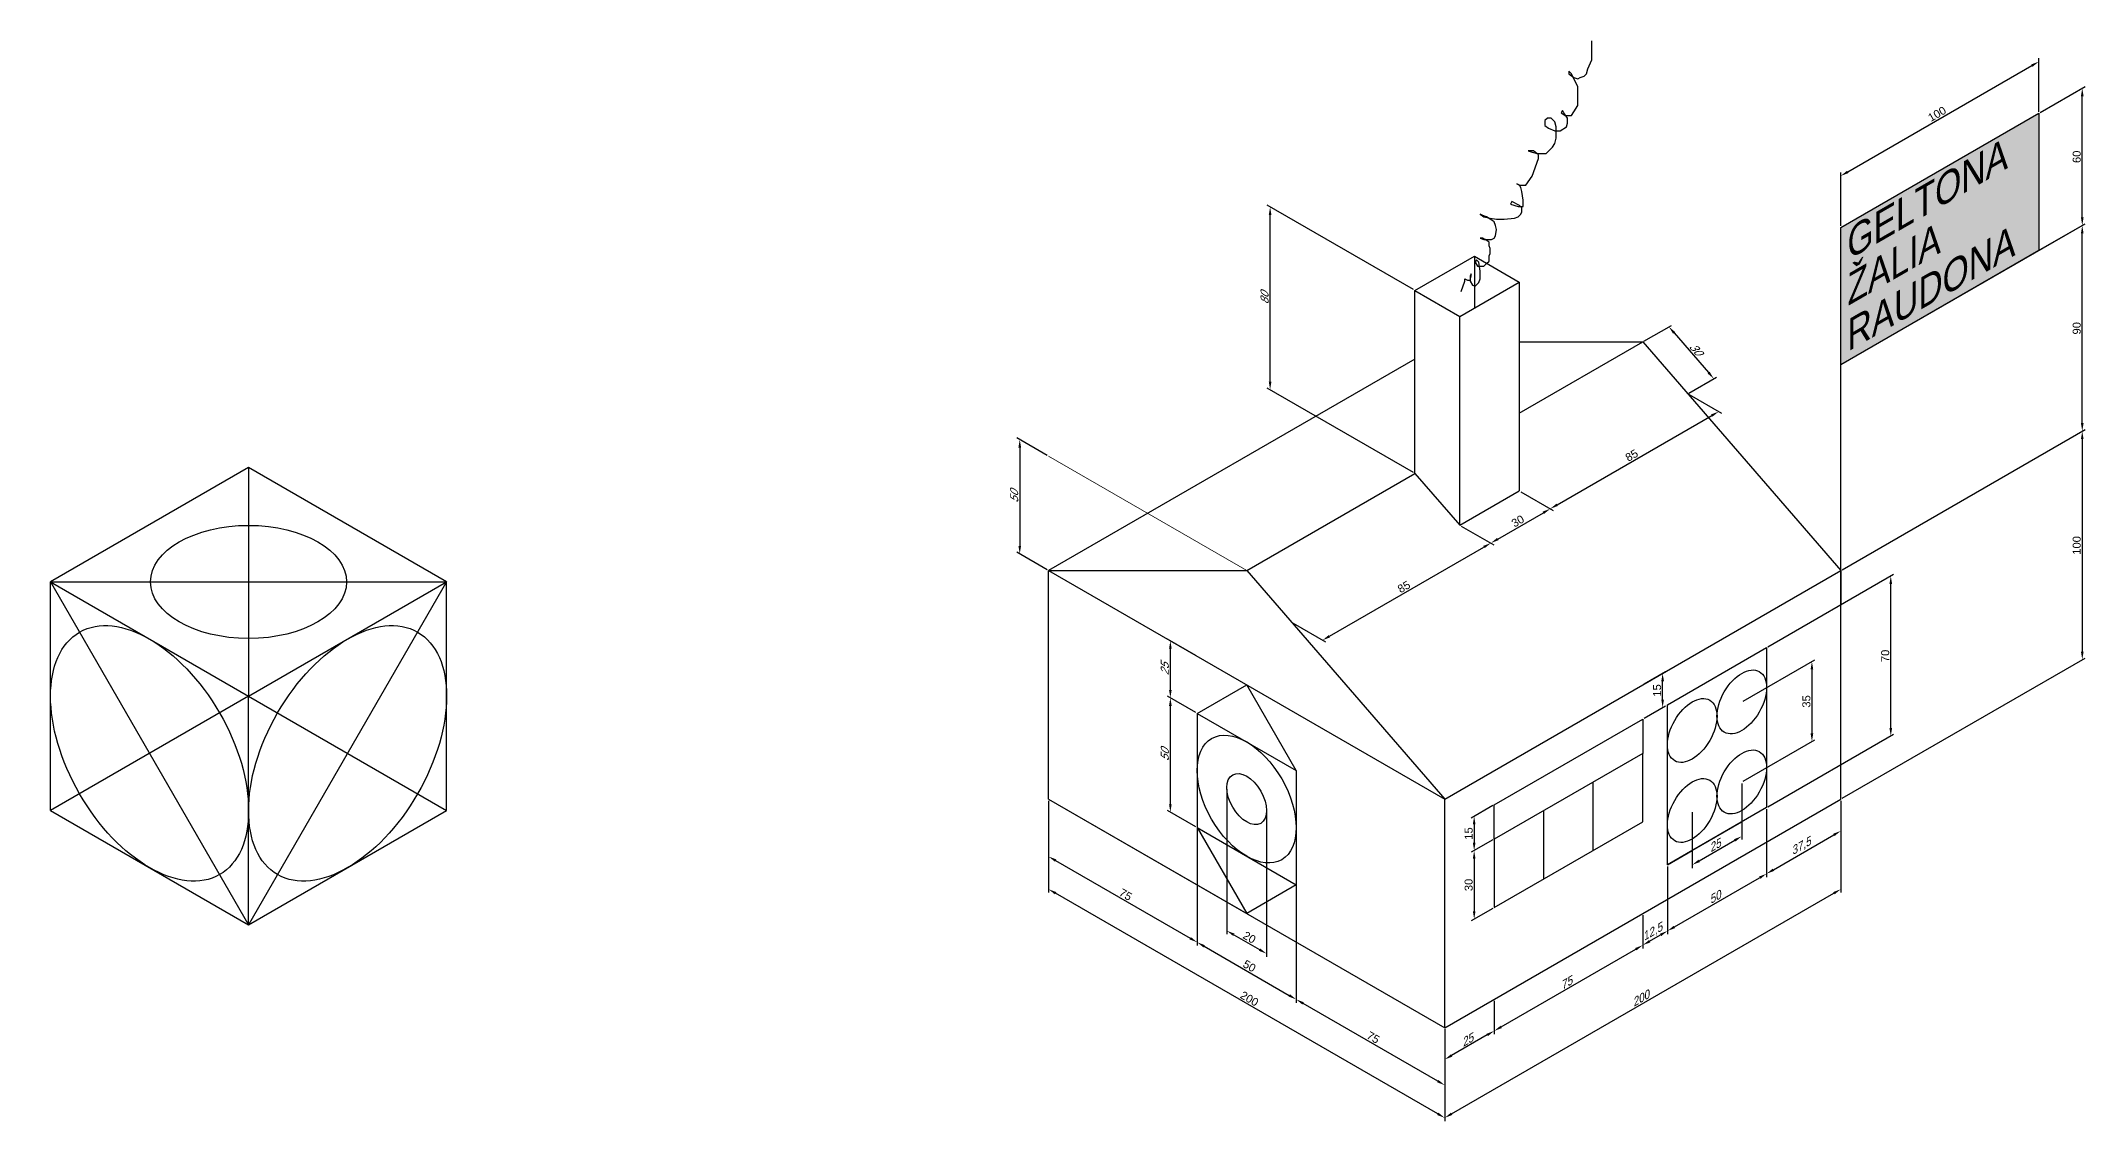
# Model space of a CAD drawing. Header units: millimetres. Extents: x -91 to 803, y -86 to 387.
import ezdxf

# ---------------------------------------------------------------- set-up
doc = ezdxf.new("R2010")
doc.units = ezdxf.units.MM
doc.layers.add('Matmenys', color=5, linetype='Continuous', lineweight=13)
doc.layers.add('Pagrindinis', color=7, linetype='Continuous', lineweight=30)
doc.styles.add('30', font='arial.ttf', dxfattribs={"oblique": 30})
doc.styles.get("Standard").update_dxf_attribs({"font": 'arial.ttf'})
doc.dimstyles.new('Stilius', dxfattribs={"dimtxt": 3.5, "dimasz": 3.5, "dimexe": 1.25, "dimexo": 0.625, "dimtad": 1, "dimtxsty": 'Standard', "dimcen": 2.5, "dimadec": 0, "dimazin": 0, "dimtfac": 1, "dimtmove": 0, "dimatfit": 3, "dimfxl": 1, "dimarcsym": 0})
doc.dimstyles.new('Stilius Oblique -30', dxfattribs={"dimtxt": 3.5, "dimasz": 3.5, "dimexe": 1.25, "dimexo": 0.625, "dimtad": 1, "dimtxsty": 'Standard', "dimcen": 2.5, "dimadec": 0, "dimazin": 0, "dimtfac": 1, "dimtmove": 0, "dimatfit": 3, "dimfxl": 1, "dimarcsym": 0})
doc.dimstyles.new('Stilius Oblique 30', dxfattribs={"dimtxt": 3.5, "dimasz": 3.5, "dimexe": 1.25, "dimexo": 0.625, "dimtad": 1, "dimtxsty": '30', "dimcen": 2.5, "dimadec": 0, "dimazin": 0, "dimtfac": 1, "dimtmove": 0, "dimatfit": 3, "dimfxl": 1, "dimarcsym": 0})

# ---------------------------------------------------------------- blocks, each defined once
blk = doc.blocks.new('*D1')
at = {"layer": 'Defpoints', "color": 0, "transparency": 16777216}
for p in [(349.87, 205), (337.24, 162.29), (349.87, 155)]:
    blk.add_point(p, dxfattribs=at)
at = {"layer": 'Matmenys', "color": 0, "lineweight": -2, "transparency": 16777216}
for p, q in [((349.25, 205.36), (335.99, 213.01)), ((337.24, 208.79), (337.24, 165.79)), ((349.25, 155.36), (335.99, 163.01))]:
    blk.add_line(p, q, dxfattribs=at)
at = {"layer": 'Matmenys', "color": 0, "transparency": 16777216}
for points in [[(336.66, 208.79), (337.83, 208.79), (337.24, 212.29)], [(336.66, 165.79), (337.83, 165.79), (337.24, 162.29)]]:
    blk.add_solid(points, dxfattribs=at)
at = {"layer": 'Matmenys', "color": 0, "transparency": 16777216, "insert": (334.83, 187.29), "char_height": 3.5, "attachment_point": 5, "rotation": 90, "style": '30'}
blk.add_mtext('50', dxfattribs=at)
blk = doc.blocks.new('*D2')
at = {"layer": 'Defpoints', "color": 0, "transparency": 16777216}
for p in [(446.73, 314.08), (510.09, 277.5), (510.09, 197.5)]:
    blk.add_point(p, dxfattribs=at)
at = {"layer": 'Matmenys', "color": 0, "lineweight": -2, "transparency": 16777216}
for p, q in [((509.46, 277.86), (445.48, 314.8)), ((446.73, 237.58), (446.73, 310.58)), ((509.46, 197.86), (445.48, 234.8))]:
    blk.add_line(p, q, dxfattribs=at)
at = {"layer": 'Matmenys', "color": 0, "transparency": 16777216}
for points in [[(446.15, 310.58), (447.31, 310.58), (446.73, 314.08)], [(446.15, 237.58), (447.31, 237.58), (446.73, 234.08)]]:
    blk.add_solid(points, dxfattribs=at)
at = {"layer": 'Matmenys', "color": 0, "transparency": 16777216, "insert": (444.32, 274.08), "char_height": 3.5, "attachment_point": 5, "rotation": 90, "style": '30'}
blk.add_mtext('80', dxfattribs=at)
blk = doc.blocks.new('*D3')
at = {"layer": 'Defpoints', "color": 0, "transparency": 16777216}
for p in [(555.71, 189.82), (569.25, 182.01), (529.73, 174.82)]:
    blk.add_point(p, dxfattribs=at)
at = {"layer": 'Matmenys', "color": 0, "lineweight": -2, "transparency": 16777216}
for p, q in [((556.33, 189.46), (570.5, 181.28)), ((546.3, 168.76), (566.22, 180.26)), ((530.35, 174.46), (544.52, 166.28))]:
    blk.add_line(p, q, dxfattribs=at)
at = {"layer": 'Matmenys', "color": 0, "transparency": 16777216}
for points in [[(565.92, 180.76), (566.51, 179.75), (569.25, 182.01)], [(546.01, 169.26), (546.59, 168.25), (543.27, 167.01)]]:
    blk.add_solid(points, dxfattribs=at)
at = {"layer": 'Matmenys', "color": 0, "transparency": 16777216, "insert": (555.05, 176.6), "char_height": 3.5, "attachment_point": 5, "rotation": 30}
blk.add_mtext('30', dxfattribs=at)
blk = doc.blocks.new('*D4')
at = {"layer": 'Defpoints', "color": 0, "transparency": 16777216}
for p in [(529.73, 174.82), (543.27, 167.01), (456.12, 132.32)]:
    blk.add_point(p, dxfattribs=at)
at = {"layer": 'Matmenys', "color": 0, "lineweight": -2, "transparency": 16777216}
for p, q in [((530.35, 174.46), (544.52, 166.28)), ((472.68, 126.26), (540.23, 165.26)), ((456.74, 131.96), (470.9, 123.78))]:
    blk.add_line(p, q, dxfattribs=at)
at = {"layer": 'Matmenys', "color": 0, "transparency": 16777216}
for points in [[(539.94, 165.76), (540.53, 164.75), (543.27, 167.01)], [(472.39, 126.76), (472.98, 125.75), (469.65, 124.51)]]:
    blk.add_solid(points, dxfattribs=at)
at = {"layer": 'Matmenys', "color": 0, "transparency": 16777216, "insert": (505.25, 147.85), "char_height": 3.5, "attachment_point": 5, "rotation": 30}
blk.add_mtext('85', dxfattribs=at)
blk = doc.blocks.new('*D5')
at = {"layer": 'Defpoints', "color": 0, "transparency": 16777216}
for p in [(629.32, 232.32), (642.86, 224.51), (555.71, 189.82)]:
    blk.add_point(p, dxfattribs=at)
at = {"layer": 'Matmenys', "color": 0, "lineweight": -2, "transparency": 16777216}
for p, q in [((629.95, 231.96), (644.11, 223.78)), ((572.28, 183.76), (639.83, 222.76)), ((556.33, 189.46), (570.5, 181.28))]:
    blk.add_line(p, q, dxfattribs=at)
at = {"layer": 'Matmenys', "color": 0, "transparency": 16777216}
for points in [[(639.54, 223.26), (640.12, 222.25), (642.86, 224.51)], [(571.99, 184.26), (572.57, 183.25), (569.25, 182.01)]]:
    blk.add_solid(points, dxfattribs=at)
at = {"layer": 'Matmenys', "color": 0, "transparency": 16777216, "insert": (604.85, 205.35), "char_height": 3.5, "attachment_point": 5, "rotation": 30}
blk.add_mtext('85', dxfattribs=at)
blk = doc.blocks.new('*D6')
at = {"layer": 'Defpoints', "color": 0, "transparency": 16777216}
for p in [(609.68, 255), (640.76, 238.93), (629.32, 232.32)]:
    blk.add_point(p, dxfattribs=at)
at = {"layer": 'Matmenys', "color": 0, "lineweight": -2, "transparency": 16777216}
for p, q in [((610.23, 255.32), (622.23, 262.24)), ((623.42, 258.96), (638.47, 241.57)), ((629.87, 232.64), (641.87, 239.56))]:
    blk.add_line(p, q, dxfattribs=at)
at = {"layer": 'Matmenys', "color": 0, "transparency": 16777216}
for points in [[(623.86, 259.34), (622.97, 258.58), (621.12, 261.61)], [(638.91, 241.96), (638.03, 241.19), (640.76, 238.93)]]:
    blk.add_solid(points, dxfattribs=at)
at = {"layer": 'Matmenys', "color": 0, "transparency": 16777216, "insert": (632.77, 251.85), "char_height": 3.5, "attachment_point": 5, "rotation": 310.89339, "style": '30'}
blk.add_mtext('30', dxfattribs=at)
blk = doc.blocks.new('*D7')
at = {"layer": 'Defpoints', "color": 0, "transparency": 16777216}
for p in [(801.89, 305.97), (696.28, 245), (696.28, 155)]:
    blk.add_point(p, dxfattribs=at)
at = {"layer": 'Matmenys', "color": 0, "lineweight": -2, "transparency": 16777216}
for p, q in [((696.91, 245.36), (803.14, 306.69)), ((801.89, 219.47), (801.89, 302.47)), ((696.91, 155.36), (803.14, 216.69))]:
    blk.add_line(p, q, dxfattribs=at)
at = {"layer": 'Matmenys', "color": 0, "transparency": 16777216}
for points in [[(801.31, 302.47), (802.47, 302.47), (801.89, 305.97)], [(801.31, 219.47), (802.47, 219.47), (801.89, 215.97)]]:
    blk.add_solid(points, dxfattribs=at)
at = {"layer": 'Matmenys', "color": 0, "transparency": 16777216, "insert": (799.48, 260.97), "char_height": 3.5, "attachment_point": 5, "rotation": 90}
blk.add_mtext('90', dxfattribs=at)
blk = doc.blocks.new('*D8')
at = {"layer": 'Defpoints', "color": 0, "transparency": 16777216}
for p in [(801.89, 365.97), (782.89, 355), (782.89, 295)]:
    blk.add_point(p, dxfattribs=at)
at = {"layer": 'Matmenys', "color": 0, "lineweight": -2, "transparency": 16777216}
for p, q in [((783.51, 355.36), (803.14, 366.69)), ((801.89, 309.47), (801.89, 362.47)), ((783.51, 295.36), (803.14, 306.69))]:
    blk.add_line(p, q, dxfattribs=at)
at = {"layer": 'Matmenys', "color": 0, "transparency": 16777216}
for points in [[(801.31, 362.47), (802.47, 362.47), (801.89, 365.97)], [(801.31, 309.47), (802.47, 309.47), (801.89, 305.97)]]:
    blk.add_solid(points, dxfattribs=at)
at = {"layer": 'Matmenys', "color": 0, "transparency": 16777216, "insert": (799.48, 335.97), "char_height": 3.5, "attachment_point": 5, "rotation": 90}
blk.add_mtext('60', dxfattribs=at)
blk = doc.blocks.new('*D9')
at = {"layer": 'Defpoints', "color": 0, "transparency": 16777216}
for p in [(782.89, 377.62), (782.89, 355), (696.28, 305)]:
    blk.add_point(p, dxfattribs=at)
at = {"layer": 'Matmenys', "color": 0, "lineweight": -2, "transparency": 16777216}
for p, q in [((699.32, 329.37), (779.86, 375.87)), ((782.89, 355.72), (782.89, 379.07)), ((696.28, 305.72), (696.28, 329.07))]:
    blk.add_line(p, q, dxfattribs=at)
at = {"layer": 'Matmenys', "color": 0, "transparency": 16777216}
for points in [[(779.56, 376.38), (780.15, 375.37), (782.89, 377.62)], [(699.02, 329.88), (699.61, 328.87), (696.28, 327.62)]]:
    blk.add_solid(points, dxfattribs=at)
at = {"layer": 'Matmenys', "color": 0, "transparency": 16777216, "insert": (738.38, 354.71), "char_height": 3.5, "attachment_point": 5, "rotation": 30}
blk.add_mtext('100', dxfattribs=at)
blk = doc.blocks.new('*D10')
at = {"layer": 'Defpoints', "color": 0, "transparency": 16777216}
for p in [(696.28, 155), (801.89, 115.97), (696.28, 55)]:
    blk.add_point(p, dxfattribs=at)
at = {"layer": 'Matmenys', "color": 0, "lineweight": -2, "transparency": 16777216}
for p, q in [((696.91, 155.36), (803.14, 216.69)), ((801.89, 212.47), (801.89, 119.47)), ((696.91, 55.36), (803.14, 116.69))]:
    blk.add_line(p, q, dxfattribs=at)
at = {"layer": 'Matmenys', "color": 0, "transparency": 16777216}
for points in [[(801.31, 212.47), (802.47, 212.47), (801.89, 215.97)], [(801.31, 119.47), (802.47, 119.47), (801.89, 115.97)]]:
    blk.add_solid(points, dxfattribs=at)
at = {"layer": 'Matmenys', "color": 0, "transparency": 16777216, "insert": (799.48, 165.97), "char_height": 3.5, "attachment_point": 5, "rotation": 90}
blk.add_mtext('100', dxfattribs=at)
blk = doc.blocks.new('*D11')
at = {"layer": 'Defpoints', "color": 0, "transparency": 16777216}
for p in [(718.15, 152.63), (663.81, 121.25), (663.81, 51.25)]:
    blk.add_point(p, dxfattribs=at)
at = {"layer": 'Matmenys', "color": 0, "lineweight": -2, "transparency": 16777216}
for p, q in [((664.43, 121.61), (719.4, 153.35)), ((718.15, 86.13), (718.15, 149.13)), ((664.43, 51.61), (719.4, 83.35))]:
    blk.add_line(p, q, dxfattribs=at)
at = {"layer": 'Matmenys', "color": 0, "transparency": 16777216}
for points in [[(717.57, 149.13), (718.74, 149.13), (718.15, 152.63)], [(717.57, 86.13), (718.74, 86.13), (718.15, 82.63)]]:
    blk.add_solid(points, dxfattribs=at)
at = {"layer": 'Matmenys', "color": 0, "transparency": 16777216, "insert": (715.74, 117.63), "char_height": 3.5, "attachment_point": 5, "rotation": 90}
blk.add_mtext('70', dxfattribs=at)
blk = doc.blocks.new('*D12')
at = {"layer": 'Defpoints', "color": 0, "transparency": 16777216}
for p in [(652.98, 97.5), (683.67, 80.22), (652.98, 62.5)]:
    blk.add_point(p, dxfattribs=at)
at = {"layer": 'Matmenys', "color": 0, "lineweight": -2, "transparency": 16777216}
for p, q in [((653.61, 97.86), (684.92, 115.94)), ((683.67, 111.72), (683.67, 83.72)), ((653.61, 62.86), (684.92, 80.94))]:
    blk.add_line(p, q, dxfattribs=at)
at = {"layer": 'Matmenys', "color": 0, "transparency": 16777216}
for points in [[(683.09, 111.72), (684.25, 111.72), (683.67, 115.22)], [(683.09, 83.72), (684.25, 83.72), (683.67, 80.22)]]:
    blk.add_solid(points, dxfattribs=at)
at = {"layer": 'Matmenys', "color": 0, "transparency": 16777216, "insert": (681.26, 97.72), "char_height": 3.5, "attachment_point": 5, "rotation": 90}
blk.add_mtext('35', dxfattribs=at)
blk = doc.blocks.new('*D13')
at = {"layer": 'Defpoints', "color": 0, "transparency": 16777216}
for p in [(618.38, 110.02), (609.68, 105), (609.68, 90)]:
    blk.add_point(p, dxfattribs=at)
at = {"layer": 'Matmenys', "color": 0, "lineweight": -2, "transparency": 16777216}
for p, q in [((610.31, 105.36), (619.63, 110.75)), ((618.38, 98.52), (618.38, 106.52)), ((610.31, 90.36), (619.63, 95.75))]:
    blk.add_line(p, q, dxfattribs=at)
at = {"layer": 'Matmenys', "color": 0, "transparency": 16777216}
for points in [[(617.8, 106.52), (618.97, 106.52), (618.38, 110.02)], [(617.8, 98.52), (618.97, 98.52), (618.38, 95.02)]]:
    blk.add_solid(points, dxfattribs=at)
at = {"layer": 'Matmenys', "color": 0, "transparency": 16777216, "insert": (615.97, 102.52), "char_height": 3.5, "attachment_point": 5, "rotation": 90}
blk.add_mtext('15', dxfattribs=at)
blk = doc.blocks.new('*D15')
at = {"layer": 'Defpoints', "color": 0, "transparency": 16777216}
for p in [(544.73, -32.5), (523.08, -45), (523.08, -58.92)]:
    blk.add_point(p, dxfattribs=at)
at = {"layer": 'Matmenys', "color": 0, "lineweight": -2, "transparency": 16777216}
for p, q in [((544.73, -33.22), (544.73, -47.86)), ((523.08, -45.72), (523.08, -60.36)), ((541.7, -48.17), (526.11, -57.17))]:
    blk.add_line(p, q, dxfattribs=at)
at = {"layer": 'Matmenys', "color": 0, "transparency": 16777216}
for points in [[(541.41, -47.67), (541.99, -48.68), (544.73, -46.42)], [(525.82, -56.67), (526.4, -57.68), (523.08, -58.92)]]:
    blk.add_solid(points, dxfattribs=at)
at = {"layer": 'Matmenys', "color": 0, "transparency": 16777216, "insert": (532.7, -50.58), "char_height": 3.5, "attachment_point": 5, "rotation": 30, "style": '30'}
blk.add_mtext('25', dxfattribs=at)
blk = doc.blocks.new('*D16')
at = {"layer": 'Defpoints', "color": 0, "transparency": 16777216}
for p in [(609.68, 5), (609.68, -8.92), (544.73, -32.5)]:
    blk.add_point(p, dxfattribs=at)
at = {"layer": 'Matmenys', "color": 0, "lineweight": -2, "transparency": 16777216}
for p, q in [((609.68, 4.28), (609.68, -10.36)), ((547.76, -44.67), (606.65, -10.67)), ((544.73, -33.22), (544.73, -47.86))]:
    blk.add_line(p, q, dxfattribs=at)
at = {"layer": 'Matmenys', "color": 0, "transparency": 16777216}
for points in [[(606.36, -10.17), (606.94, -11.18), (609.68, -8.92)], [(547.47, -44.17), (548.05, -45.18), (544.73, -46.42)]]:
    blk.add_solid(points, dxfattribs=at)
at = {"layer": 'Matmenys', "color": 0, "transparency": 16777216, "insert": (576, -25.59), "char_height": 3.5, "attachment_point": 5, "rotation": 30, "style": '30'}
blk.add_mtext('75', dxfattribs=at)
blk = doc.blocks.new('*D17')
at = {"layer": 'Defpoints', "color": 0, "transparency": 16777216}
for p in [(620.51, 11.25), (609.68, 5), (620.51, -2.67)]:
    blk.add_point(p, dxfattribs=at)
at = {"layer": 'Matmenys', "color": 0, "lineweight": -2, "transparency": 16777216}
for p, q in [((620.51, 10.53), (620.51, -4.11)), ((609.68, 4.28), (609.68, -10.36)), ((612.71, -7.17), (617.48, -4.42))]:
    blk.add_line(p, q, dxfattribs=at)
at = {"layer": 'Matmenys', "color": 0, "transparency": 16777216}
for points in [[(612.42, -6.67), (613, -7.68), (609.68, -8.92)], [(617.18, -3.92), (617.77, -4.93), (620.51, -2.67)]]:
    blk.add_solid(points, dxfattribs=at)
at = {"layer": 'Matmenys', "color": 0, "transparency": 16777216, "insert": (613.73, -3.43), "char_height": 3.5, "attachment_point": 5, "rotation": 30, "style": '30'}
blk.add_mtext('12,5', dxfattribs=at)
blk = doc.blocks.new('*D18')
at = {"layer": 'Defpoints', "color": 0, "transparency": 16777216}
for p in [(663.81, 51.25), (620.51, 26.25), (663.81, 22.33)]:
    blk.add_point(p, dxfattribs=at)
at = {"layer": 'Matmenys', "color": 0, "lineweight": -2, "transparency": 16777216}
for p, q in [((663.81, 50.53), (663.81, 20.89)), ((620.51, 25.53), (620.51, -4.11)), ((623.54, -0.92), (660.78, 20.58))]:
    blk.add_line(p, q, dxfattribs=at)
at = {"layer": 'Matmenys', "color": 0, "transparency": 16777216}
for points in [[(660.49, 21.08), (661.07, 20.07), (663.81, 22.33)], [(623.25, -0.42), (623.83, -1.43), (620.51, -2.67)]]:
    blk.add_solid(points, dxfattribs=at)
at = {"layer": 'Matmenys', "color": 0, "transparency": 16777216, "insert": (640.95, 11.92), "char_height": 3.5, "attachment_point": 5, "rotation": 30, "style": '30'}
blk.add_mtext('50', dxfattribs=at)
blk = doc.blocks.new('*D19')
at = {"layer": 'Defpoints', "color": 0, "transparency": 16777216}
for p in [(696.28, 55), (663.81, 36.25), (696.28, 41.08)]:
    blk.add_point(p, dxfattribs=at)
at = {"layer": 'Matmenys', "color": 0, "lineweight": -2, "transparency": 16777216}
for p, q in [((696.28, 54.28), (696.28, 39.64)), ((666.84, 24.08), (693.25, 39.33)), ((663.81, 35.53), (663.81, 20.89))]:
    blk.add_line(p, q, dxfattribs=at)
at = {"layer": 'Matmenys', "color": 0, "transparency": 16777216}
for points in [[(692.96, 39.83), (693.55, 38.82), (696.28, 41.08)], [(666.55, 24.58), (667.13, 23.57), (663.81, 22.33)]]:
    blk.add_solid(points, dxfattribs=at)
at = {"layer": 'Matmenys', "color": 0, "transparency": 16777216, "insert": (678.68, 34.07), "char_height": 3.5, "attachment_point": 5, "rotation": 30, "style": '30'}
blk.add_mtext('37,5', dxfattribs=at)
blk = doc.blocks.new('*D20')
at = {"layer": 'Defpoints', "color": 0, "transparency": 16777216}
for p in [(544.73, 37.5), (535.97, 2.44), (544.73, 7.5)]:
    blk.add_point(p, dxfattribs=at)
at = {"layer": 'Matmenys', "color": 0, "lineweight": -2, "transparency": 16777216}
for p, q in [((544.1, 37.14), (534.72, 31.72)), ((535.97, 28.94), (535.97, 5.94)), ((544.1, 7.14), (534.72, 1.72))]:
    blk.add_line(p, q, dxfattribs=at)
at = {"layer": 'Matmenys', "color": 0, "transparency": 16777216}
for points in [[(535.39, 28.94), (536.55, 28.94), (535.97, 32.44)], [(535.39, 5.94), (536.55, 5.94), (535.97, 2.44)]]:
    blk.add_solid(points, dxfattribs=at)
at = {"layer": 'Matmenys', "color": 0, "transparency": 16777216, "insert": (533.56, 17.44), "char_height": 3.5, "attachment_point": 5, "rotation": 90}
blk.add_mtext('30', dxfattribs=at)
blk = doc.blocks.new('*D21')
at = {"layer": 'Defpoints', "color": 0, "transparency": 16777216}
for p in [(544.73, 52.5), (544.73, 37.5), (535.97, 32.44)]:
    blk.add_point(p, dxfattribs=at)
at = {"layer": 'Matmenys', "color": 0, "lineweight": -2, "transparency": 16777216}
for p, q in [((544.1, 52.14), (534.72, 46.72)), ((544.1, 37.14), (534.72, 31.72)), ((535.97, 43.94), (535.97, 35.94))]:
    blk.add_line(p, q, dxfattribs=at)
at = {"layer": 'Matmenys', "color": 0, "transparency": 16777216}
for points in [[(535.39, 43.94), (536.55, 43.94), (535.97, 47.44)], [(535.39, 35.94), (536.55, 35.94), (535.97, 32.44)]]:
    blk.add_solid(points, dxfattribs=at)
at = {"layer": 'Matmenys', "color": 0, "transparency": 16777216, "insert": (533.56, 39.94), "char_height": 3.5, "attachment_point": 5, "rotation": 90}
blk.add_mtext('15', dxfattribs=at)
blk = doc.blocks.new('*D22')
at = {"layer": 'Defpoints', "color": 0, "transparency": 16777216}
for p in [(652.98, 62.5), (631.33, 50), (652.98, 38.72)]:
    blk.add_point(p, dxfattribs=at)
at = {"layer": 'Matmenys', "color": 0, "lineweight": -2, "transparency": 16777216}
for p, q in [((652.98, 61.78), (652.98, 37.27)), ((631.33, 49.28), (631.33, 24.77)), ((634.36, 27.97), (649.95, 36.97))]:
    blk.add_line(p, q, dxfattribs=at)
at = {"layer": 'Matmenys', "color": 0, "transparency": 16777216}
for points in [[(649.66, 37.47), (650.24, 36.46), (652.98, 38.72)], [(634.07, 28.47), (634.66, 27.46), (631.33, 26.22)]]:
    blk.add_solid(points, dxfattribs=at)
at = {"layer": 'Matmenys', "color": 0, "transparency": 16777216, "insert": (640.95, 34.56), "char_height": 3.5, "attachment_point": 5, "rotation": 30, "style": '30'}
blk.add_mtext('25', dxfattribs=at)
blk = doc.blocks.new('*D23')
at = {"layer": 'Defpoints', "color": 0, "transparency": 16777216}
for p in [(696.28, 55), (696.28, 15.56), (523.08, -45)]:
    blk.add_point(p, dxfattribs=at)
at = {"layer": 'Matmenys', "color": 0, "lineweight": -2, "transparency": 16777216}
for p, q in [((696.28, 54.28), (696.28, 14.12)), ((526.11, -82.69), (693.25, 13.81)), ((523.08, -45.72), (523.08, -85.88))]:
    blk.add_line(p, q, dxfattribs=at)
at = {"layer": 'Matmenys', "color": 0, "transparency": 16777216}
for points in [[(692.96, 14.31), (693.55, 13.3), (696.28, 15.56)], [(525.82, -82.19), (526.4, -83.2), (523.08, -84.44)]]:
    blk.add_solid(points, dxfattribs=at)
at = {"layer": 'Matmenys', "color": 0, "transparency": 16777216, "insert": (608.48, -32.35), "char_height": 3.5, "attachment_point": 5, "rotation": 30, "style": '30'}
blk.add_mtext('200', dxfattribs=at)
blk = doc.blocks.new('*D24')
at = {"layer": 'Defpoints', "color": 0, "transparency": 16777216}
for p in [(349.87, 55), (414.83, 17.5), (414.83, -7.63)]:
    blk.add_point(p, dxfattribs=at)
at = {"layer": 'Matmenys', "color": 0, "lineweight": -2, "transparency": 16777216}
for p, q in [((349.87, 54.28), (349.87, 28.42)), ((352.91, 28.12), (411.8, -5.88)), ((414.83, 16.78), (414.83, -9.08))]:
    blk.add_line(p, q, dxfattribs=at)
at = {"layer": 'Matmenys', "color": 0, "transparency": 16777216}
for points in [[(353.2, 28.62), (352.61, 27.61), (349.87, 29.87)], [(412.09, -5.38), (411.5, -6.39), (414.83, -7.63)]]:
    blk.add_solid(points, dxfattribs=at)
at = {"layer": 'Matmenys', "color": 0, "transparency": 16777216, "insert": (383.55, 13.2), "char_height": 3.5, "attachment_point": 5, "rotation": 330}
blk.add_mtext('75', dxfattribs=at)
blk = doc.blocks.new('*D25')
at = {"layer": 'Defpoints', "color": 0, "transparency": 16777216}
for p in [(458.13, -7.5), (458.13, -32.63), (523.08, -45)]:
    blk.add_point(p, dxfattribs=at)
at = {"layer": 'Matmenys', "color": 0, "lineweight": -2, "transparency": 16777216}
for p, q in [((458.13, -8.22), (458.13, -34.08)), ((520.05, -68.38), (461.16, -34.38)), ((523.08, -45.72), (523.08, -71.58))]:
    blk.add_line(p, q, dxfattribs=at)
at = {"layer": 'Matmenys', "color": 0, "transparency": 16777216}
for points in [[(461.45, -33.88), (460.87, -34.89), (458.13, -32.63)], [(520.34, -67.88), (519.76, -68.89), (523.08, -70.13)]]:
    blk.add_solid(points, dxfattribs=at)
at = {"layer": 'Matmenys', "color": 0, "transparency": 16777216, "insert": (491.81, -49.3), "char_height": 3.5, "attachment_point": 5, "rotation": 330}
blk.add_mtext('75', dxfattribs=at)
blk = doc.blocks.new('*D26')
at = {"layer": 'Defpoints', "color": 0, "transparency": 16777216}
for p in [(414.83, 67.5), (458.13, 42.5), (458.13, -32.63)]:
    blk.add_point(p, dxfattribs=at)
at = {"layer": 'Matmenys', "color": 0, "lineweight": -2, "transparency": 16777216}
for p, q in [((414.83, 66.78), (414.83, -9.08)), ((458.13, 41.78), (458.13, -34.08)), ((417.86, -9.38), (455.1, -30.88))]:
    blk.add_line(p, q, dxfattribs=at)
at = {"layer": 'Matmenys', "color": 0, "transparency": 16777216}
for points in [[(418.15, -8.88), (417.57, -9.89), (414.83, -7.63)], [(455.39, -30.38), (454.8, -31.39), (458.13, -32.63)]]:
    blk.add_solid(points, dxfattribs=at)
at = {"layer": 'Matmenys', "color": 0, "transparency": 16777216, "insert": (437.68, -18.04), "char_height": 3.5, "attachment_point": 5, "rotation": 330}
blk.add_mtext('50', dxfattribs=at)
blk = doc.blocks.new('*D27')
at = {"layer": 'Defpoints', "color": 0, "transparency": 16777216}
for p in [(427.82, 60), (445.14, 50), (445.14, -12.61)]:
    blk.add_point(p, dxfattribs=at)
at = {"layer": 'Matmenys', "color": 0, "lineweight": -2, "transparency": 16777216}
for p, q in [((427.82, 59.28), (427.82, -4.05)), ((445.14, 49.28), (445.14, -14.05)), ((430.85, -4.36), (442.11, -10.86))]:
    blk.add_line(p, q, dxfattribs=at)
at = {"layer": 'Matmenys', "color": 0, "transparency": 16777216}
for points in [[(431.14, -3.85), (430.56, -4.86), (427.82, -2.61)], [(442.4, -10.35), (441.81, -11.36), (445.14, -12.61)]]:
    blk.add_solid(points, dxfattribs=at)
at = {"layer": 'Matmenys', "color": 0, "transparency": 16777216, "insert": (437.68, -5.52), "char_height": 3.5, "attachment_point": 5, "rotation": 330}
blk.add_mtext('20', dxfattribs=at)
blk = doc.blocks.new('*D28')
at = {"layer": 'Defpoints', "color": 0, "transparency": 16777216}
for p in [(403.1, 99.27), (414.83, 92.5), (414.83, 42.5)]:
    blk.add_point(p, dxfattribs=at)
at = {"layer": 'Matmenys', "color": 0, "lineweight": -2, "transparency": 16777216}
for p, q in [((414.2, 92.86), (401.85, 99.99)), ((403.1, 52.77), (403.1, 95.77)), ((414.2, 42.86), (401.85, 49.99))]:
    blk.add_line(p, q, dxfattribs=at)
at = {"layer": 'Matmenys', "color": 0, "transparency": 16777216}
for points in [[(402.52, 95.77), (403.69, 95.77), (403.1, 99.27)], [(402.52, 52.77), (403.69, 52.77), (403.1, 49.27)]]:
    blk.add_solid(points, dxfattribs=at)
at = {"layer": 'Matmenys', "color": 0, "transparency": 16777216, "insert": (400.69, 74.27), "char_height": 3.5, "attachment_point": 5, "rotation": 90, "style": '30'}
blk.add_mtext('50', dxfattribs=at)
blk = doc.blocks.new('*D29')
at = {"layer": 'Defpoints', "color": 0, "transparency": 16777216}
for p in [(403.1, 124.27), (414.83, 117.5), (414.83, 92.5)]:
    blk.add_point(p, dxfattribs=at)
at = {"layer": 'Matmenys', "color": 0, "lineweight": -2, "transparency": 16777216}
for p, q in [((414.2, 117.86), (401.85, 124.99)), ((403.1, 102.77), (403.1, 120.77)), ((414.2, 92.86), (401.85, 99.99))]:
    blk.add_line(p, q, dxfattribs=at)
at = {"layer": 'Matmenys', "color": 0, "transparency": 16777216}
for points in [[(402.52, 120.77), (403.69, 120.77), (403.1, 124.27)], [(402.52, 102.77), (403.69, 102.77), (403.1, 99.27)]]:
    blk.add_solid(points, dxfattribs=at)
at = {"layer": 'Matmenys', "color": 0, "transparency": 16777216, "insert": (400.69, 111.77), "char_height": 3.5, "attachment_point": 5, "rotation": 90, "style": '30'}
blk.add_mtext('25', dxfattribs=at)
blk = doc.blocks.new('*D30')
at = {"layer": 'Defpoints', "color": 0, "transparency": 16777216}
for p in [(349.87, 55), (349.87, 15.56), (523.08, -45)]:
    blk.add_point(p, dxfattribs=at)
at = {"layer": 'Matmenys', "color": 0, "lineweight": -2, "transparency": 16777216}
for p, q in [((349.87, 54.28), (349.87, 14.12)), ((520.05, -82.69), (352.91, 13.81)), ((523.08, -45.72), (523.08, -85.88))]:
    blk.add_line(p, q, dxfattribs=at)
at = {"layer": 'Matmenys', "color": 0, "transparency": 16777216}
for points in [[(353.2, 14.31), (352.61, 13.3), (349.87, 15.56)], [(520.34, -82.19), (519.76, -83.2), (523.08, -84.44)]]:
    blk.add_solid(points, dxfattribs=at)
at = {"layer": 'Matmenys', "color": 0, "transparency": 16777216, "insert": (437.68, -32.35), "char_height": 3.5, "attachment_point": 5, "rotation": 330}
blk.add_mtext('200', dxfattribs=at)

msp = doc.modelspace()

# ---------------------------------------------------------------- hatches: boundary and pattern name
at = {"layer": 'Pagrindinis', "true_color": 0xf1eb1f}
h = msp.add_hatch(color=2, dxfattribs=at)
h.dxf.hatch_style = 1
h.paths.add_polyline_path([(782.887, 335), (782.887, 355), (696.284, 305), (696.284, 285)])
at = {"layer": 'Pagrindinis', "true_color": 0x136734}
h = msp.add_hatch(color=116, dxfattribs=at)
h.dxf.hatch_style = 1
h.paths.add_polyline_path([(782.887, 315), (782.887, 335), (696.284, 285), (696.284, 265)])
at = {"layer": 'Pagrindinis', "true_color": 0xed1f24}
h = msp.add_hatch(color=240, dxfattribs=at)
h.dxf.hatch_style = 1
h.paths.add_polyline_path([(782.887, 295), (782.887, 315), (696.284, 265), (696.284, 245)])

# ---------------------------------------------------------------- linework, layer by layer
at = {"layer": 'Matmenys'}
msp.add_line((436.477, 155), (349.874, 205), dxfattribs=at)
at = {"layer": 'Pagrindinis'}
for p, q in [((587.357, 378.397), (587.357, 386.7)), ((585.695, 374.522), (587.357, 378.397)), ((578.491, 372.308), (577.383, 373.415)), ((577.383, 373.415), (577.383, 372.308)), ((577.383, 372.308), (579.599, 370.648)), ((580.153, 368.987), (578.491, 372.308)), ((579.599, 370.648), (581.262, 370.094)), ((581.262, 366.773), (580.153, 368.987)), ((581.262, 370.094), (582.37, 370.648)), ((581.262, 358.471), (581.262, 366.773)), ((582.37, 370.648), (584.032, 371.201)), ((584.032, 371.201), (585.141, 372.308)), ((585.141, 372.308), (585.695, 374.522)), ((579.599, 355.703), (581.262, 358.471)), ((567.962, 352.935), (566.854, 351.828)), ((566.854, 351.828), (566.854, 349.614)), ((566.854, 349.614), (568.516, 348.507)), ((569.624, 352.935), (567.962, 352.935)), ((571.287, 351.275), (569.624, 352.935)), ((571.841, 349.061), (571.287, 351.275)), ((571.841, 344.079), (571.841, 349.061)), ((573.503, 347.4), (576.274, 349.061)), ((574.612, 356.257), (574.058, 355.149)), ((574.058, 355.149), (575.72, 354.042)), ((575.166, 355.149), (574.612, 356.257)), ((576.828, 352.935), (575.166, 355.149)), ((575.72, 354.042), (578.491, 354.042)), ((576.274, 349.061), (576.828, 350.721)), ((576.828, 350.721), (576.828, 352.935)), ((578.491, 354.042), (579.599, 355.703)), ((696.284, 305), (782.887, 355)), ((782.887, 355), (782.887, 295)), ((567.408, 337.437), (570.179, 340.205)), ((568.516, 348.507), (571.287, 347.4)), ((570.179, 340.205), (571.287, 341.865)), ((571.287, 347.4), (573.503, 347.4)), ((571.287, 341.865), (571.841, 344.079)), ((561.866, 338.544), (559.65, 338.544)), ((559.65, 338.544), (561.312, 337.991)), ((561.312, 337.991), (563.529, 337.437)), ((561.312, 327.474), (564.083, 335.223)), ((564.083, 336.884), (561.866, 338.544)), ((563.529, 337.437), (567.408, 337.437)), ((564.083, 335.223), (564.083, 336.884)), ((555.77, 323.599), (554.662, 324.153)), ((554.662, 324.153), (555.77, 323.599)), ((556.325, 322.492), (555.77, 323.599)), ((555.77, 323.599), (558.541, 323.599)), ((556.879, 320.832), (556.325, 322.492)), ((558.541, 323.599), (561.312, 327.474)), ((552.445, 316.404), (551.891, 315.297)), ((551.891, 315.297), (555.216, 314.19)), ((555.77, 314.743), (552.445, 316.404)), ((555.216, 314.19), (557.433, 314.19)), ((556.879, 313.636), (555.77, 314.743)), ((557.433, 316.957), (556.879, 320.832)), ((556.879, 311.976), (556.879, 313.636)), ((557.433, 314.19), (557.433, 316.957)), ((539.7, 310.315), (538.592, 310.869)), ((538.592, 310.869), (540.254, 309.762)), ((541.362, 309.762), (539.7, 310.315)), ((540.254, 309.762), (543.025, 309.208)), ((543.025, 308.655), (541.362, 309.762)), ((543.025, 309.208), (545.796, 308.655)), ((544.687, 307.548), (543.025, 308.655)), ((545.241, 305.887), (544.687, 307.548)), ((545.796, 304.226), (545.241, 305.887)), ((545.241, 301.459), (545.796, 304.226)), ((545.796, 308.655), (549.121, 308.655)), ((549.121, 308.655), (553.554, 309.208)), ((553.554, 309.208), (555.216, 309.762)), ((555.216, 309.762), (556.325, 310.869)), ((556.325, 310.869), (556.879, 311.976)), ((696.284, 265), (696.284, 305)), ((539.7, 300.352), (538.592, 300.352)), ((538.592, 300.352), (540.254, 299.798)), ((540.808, 299.798), (539.7, 300.352)), ((540.254, 299.798), (543.579, 299.798)), ((542.471, 298.691), (540.808, 299.798)), ((542.471, 297.031), (542.471, 298.691)), ((543.025, 295.924), (542.471, 297.031)), ((543.025, 293.71), (543.025, 295.924)), ((543.579, 299.798), (544.687, 300.352)), ((544.687, 300.352), (545.241, 301.459)), ((510.089, 277.5), (536.07, 292.5)), ((536.07, 292.5), (536.07, 269.822)), ((536.07, 292.5), (555.709, 281.161)), ((536.929, 290.942), (536.375, 289.835)), ((536.375, 289.835), (537.483, 288.175)), ((538.037, 289.835), (536.929, 290.942)), ((537.483, 288.175), (540.254, 288.175)), ((538.592, 285.961), (538.037, 289.835)), ((540.254, 288.175), (541.362, 289.282)), ((541.362, 289.282), (542.471, 290.389)), ((542.471, 292.603), (543.025, 293.71)), ((542.471, 290.389), (542.471, 292.603)), ((782.887, 295), (696.284, 245)), ((510.089, 197.5), (510.089, 277.5)), ((510.089, 277.5), (529.729, 266.161)), ((529.729, 266.161), (555.709, 281.161)), ((530.279, 277.104), (531.942, 281.532)), ((531.942, 281.532), (531.942, 282.64)), ((531.942, 282.64), (533.05, 282.086)), ((533.05, 282.086), (534.158, 282.086)), ((534.712, 284.854), (534.158, 283.747)), ((534.158, 282.086), (534.712, 283.747)), ((534.158, 283.747), (534.158, 281.532)), ((534.158, 281.532), (535.267, 279.872)), ((534.712, 283.747), (534.712, 284.854)), ((535.267, 279.872), (536.375, 279.318)), ((536.375, 279.318), (538.037, 280.979)), ((538.037, 280.979), (538.592, 282.64)), ((538.592, 282.64), (538.592, 285.961)), ((555.709, 281.161), (555.709, 189.822)), ((529.729, 174.822), (529.729, 266.161)), ((696.284, 245), (696.284, 265)), ((555.709, 255), (609.682, 255)), ((555.709, 223.839), (609.682, 255)), ((609.682, 255), (696.284, 155)), ((510.089, 247.5), (349.874, 155)), ((696.284, 155), (696.284, 245)), ((0, 200), (-86.603, 150)), ((86.603, 150), (0, 200)), ((0, 200), (0, 100)), ((436.477, 155), (510.089, 197.5)), ((436.477, 155), (510.089, 197.5)), ((510.089, 197.5), (529.729, 174.822)), ((529.729, 174.822), (555.709, 189.822)), ((349.874, 55), (349.874, 155)), ((349.874, 155), (523.079, 55)), ((349.874, 155), (436.477, 155)), ((436.477, 155), (523.079, 55)), ((523.079, 55), (696.284, 155)), ((696.284, 55), (696.284, 155)), ((696.284, 155), (696.284, 140)), ((-86.603, 50), (-86.603, 150)), ((-86.603, 150), (0, 100)), ((-86.603, 150), (0, 0)), ((-86.603, 150), (86.603, 150)), ((0, 100), (86.603, 150)), ((86.603, 150), (0, 0)), ((86.603, 50), (86.603, 150)), ((620.507, 96.25), (663.808, 121.25)), ((663.808, 121.25), (663.808, 51.25)), ((663.808, 121.25), (663.808, 103.75)), ((0, 100), (-86.603, 50)), ((0, 0), (0, 100)), ((0, 100), (86.603, 50)), ((414.826, 92.5), (436.477, 105)), ((458.127, 67.5), (436.477, 105)), ((663.808, 103.75), (663.808, 68.75)), ((414.826, 92.5), (458.127, 67.5)), ((414.826, 92.5), (414.826, 42.5)), ((544.73, 52.5), (609.682, 90)), ((609.682, 90), (609.682, 75)), ((620.507, 26.25), (620.507, 96.25)), ((609.682, 75), (544.73, 37.5)), ((609.682, 45), (609.682, 75)), ((458.127, 67.5), (458.127, 17.5)), ((349.874, 55), (523.079, -45)), ((349.874, 55), (349.874, 55)), ((349.874, 55), (436.477, 5)), ((523.079, -45), (696.284, 55)), ((523.079, -45), (523.079, 55)), ((588.031, 32.5), (588.031, 62.5)), ((-86.603, 50), (0, 0)), ((0, 0), (86.603, 50)), ((544.73, 37.5), (544.73, 52.5)), ((544.73, 7.5), (609.682, 45)), ((566.381, 20), (566.381, 50)), ((663.808, 51.25), (620.507, 26.25)), ((631.333, 32.5), (652.983, 45)), ((414.826, 42.5), (436.477, 5)), ((414.826, 42.5), (458.127, 17.5)), ((544.73, 37.5), (544.73, 7.5)), ((620.507, 26.25), (631.333, 32.5)), ((458.127, 17.5), (436.477, 5))]:
    msp.add_line(p, q, dxfattribs=at)
for centre, major_axis in [((0, 150), (-42.866, 0)), ((-43.301, 75), (30.619, -53.033)), ((43.301, 75), (-30.619, -53.033)), ((652.983, 97.5), (-7.655, -13.258)), ((631.333, 85), (-7.655, -13.258)), ((436.477, 55), (15.309, -26.517)), ((652.983, 62.5), (-7.655, -13.258)), ((436.477, 55), (6.124, -10.607)), ((631.333, 50), (-7.655, -13.258))]:
    msp.add_ellipse(centre, major_axis=major_axis, ratio=0.5773503, dxfattribs=at)

# ---------------------------------------------------------------- texts
at = {"layer": 'Pagrindinis', "style": '30', "oblique": 30}
for s, p in [('GELTONA', (699.236, 290.608)), ('ŽALIA', (699.236, 270.608)), ('RAUDONA', (699.236, 250.608))]:
    msp.add_text(s, height=12.1397, rotation=30, dxfattribs=at).set_placement(p)

# ---------------------------------------------------------------- dimensions: what is measured, and where the dimension line sits
at = {"layer": 'Matmenys'}
for p1, p2, distance, dimstyle, picture, middle in [((696.284, 305), (782.887, 355), 19.592, 'Stilius', '*D9', (738.38, 354.712)), ((609.682, 255), (629.321, 232.322), 12.974, 'Stilius Oblique 30', '*D6', (632.768, 251.847)), ((555.709, 189.822), (629.321, 232.322), -13.537, 'Stilius Oblique -30', '*D5', (604.847, 205.345)), ((529.729, 174.822), (555.709, 189.822), -13.537, 'Stilius Oblique -30', '*D3', (555.05, 176.596)), ((456.116, 132.322), (529.729, 174.822), -13.537, 'Stilius Oblique -30', '*D4', (505.254, 147.845)), ((414.826, 67.5), (458.127, 42.5), -65.066, 'Stilius Oblique -30', '*D26', (437.683, -18.043)), ((349.874, 55), (414.826, 17.5), -21.765, 'Stilius Oblique -30', '*D24', (383.553, 13.201)), ((523.079, -45), (349.874, 55), 34.157, 'Stilius Oblique -30', '*D30', (437.683, -32.353)), ((427.817, 60), (445.137, 50), -54.218, 'Stilius Oblique -30', '*D27', (437.683, -5.516)), ((523.079, -45), (696.284, 55), -34.157, 'Stilius Oblique 30', '*D23', (608.476, -32.353)), ((631.333, 50), (652.983, 62.5), -20.597, 'Stilius Oblique 30', '*D22', (640.952, 34.556)), ((663.808, 36.25), (696.284, 55), -12.056, 'Stilius Oblique 30', '*D19', (678.682, 34.067)), ((620.507, 26.25), (663.808, 51.25), -25.046, 'Stilius Oblique 30', '*D18', (640.952, 11.918)), ((609.682, 5), (620.507, 11.25), -12.056, 'Stilius Oblique 30', '*D17', (613.73, -3.433)), ((544.73, -32.5), (609.682, 5), -12.056, 'Stilius Oblique 30', '*D16', (576.004, -25.588)), ((523.079, -45), (458.127, -7.5), 21.765, 'Stilius Oblique -30', '*D25', (491.806, -49.299)), ((544.73, -32.5), (523.079, -45), 12.056, 'Stilius Oblique 30', '*D15', (532.699, -50.582))]:
    dim = msp.add_aligned_dim(p1=p1, p2=p2, distance=distance, dimstyle=dimstyle, dxfattribs=at)
    dim.commit()
    dim.dimension.update_dxf_attribs({"geometry": picture, "text_midpoint": middle})
for base, p1, p2, dimstyle, picture, middle in [((801.89, 365.971), (782.887, 295), (782.887, 355), 'Stilius Oblique -30', '*D8', (799.478, 335.971)), ((446.729, 314.081), (510.089, 197.5), (510.089, 277.5), 'Stilius Oblique 30', '*D2', (444.317, 274.081)), ((801.89, 305.971), (696.284, 155), (696.284, 245), 'Stilius Oblique -30', '*D7', (799.478, 260.971)), ((801.89, 115.971), (696.284, 155), (696.284, 55), 'Stilius Oblique -30', '*D10', (799.478, 165.971)), ((337.245, 162.292), (349.874, 205), (349.874, 155), 'Stilius Oblique 30', '*D1', (334.833, 187.292)), ((718.153, 152.626), (663.808, 51.25), (663.808, 121.25), 'Stilius Oblique -30', '*D11', (715.741, 117.626)), ((403.103, 124.269), (414.826, 92.5), (414.826, 117.5), 'Stilius Oblique 30', '*D29', (400.691, 111.769)), ((618.384, 110.024), (609.682, 90), (609.682, 105), 'Stilius Oblique -30', '*D13', (615.972, 102.524)), ((683.668, 80.216), (652.983, 97.5), (652.983, 62.5), 'Stilius Oblique -30', '*D12', (681.255, 97.716)), ((403.103, 99.269), (414.826, 42.5), (414.826, 92.5), 'Stilius Oblique 30', '*D28', (400.691, 74.269)), ((535.97, 32.442), (544.73, 52.5), (544.73, 37.5), 'Stilius Oblique -30', '*D21', (533.558, 39.942)), ((535.97, 2.442), (544.73, 37.5), (544.73, 7.5), 'Stilius Oblique -30', '*D20', (533.557, 17.442))]:
    dim = msp.add_linear_dim(base=base, p1=p1, p2=p2, angle=90, dimstyle=dimstyle, dxfattribs=at)
    dim.commit()
    dim.dimension.update_dxf_attribs({"geometry": picture, "text_midpoint": middle})

doc.saveas('drawing.dxf')
